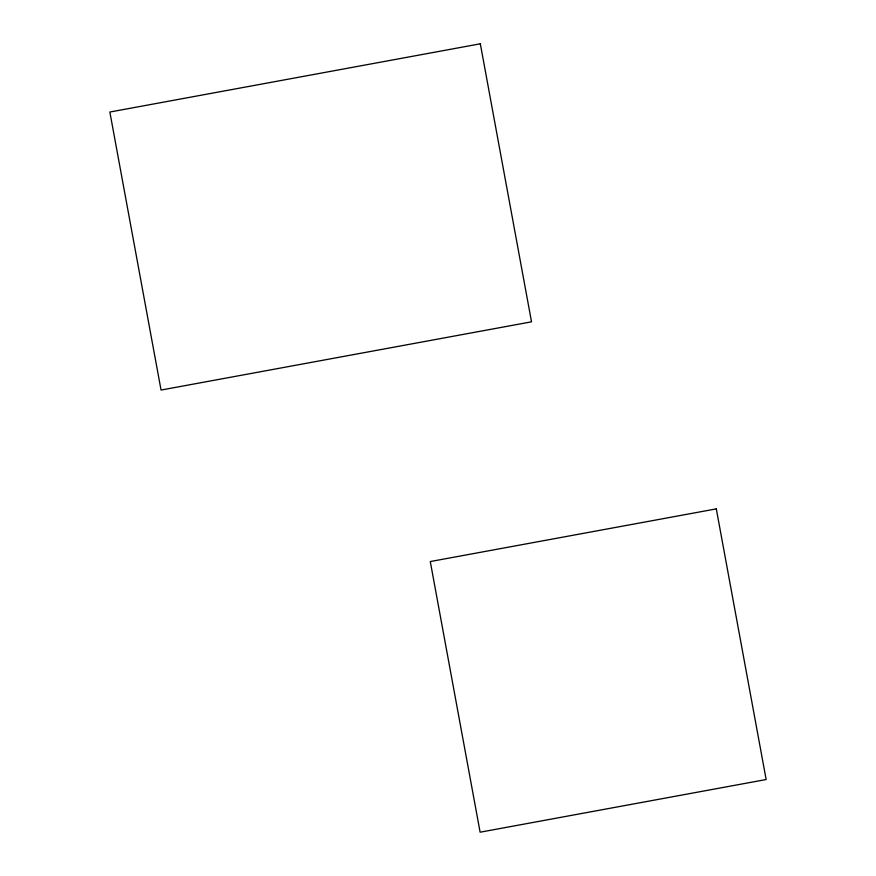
<?xml version="1.0" encoding="UTF-8"?>
<svg xmlns="http://www.w3.org/2000/svg" width="876" height="876" viewBox="0 0 876 876"><rect width="100%" height="100%" fill="white"/><g stroke="black" fill="none" stroke-linecap="round" stroke-linejoin="round"><path stroke-width="1.31" d="M480.322 43.8L109.85 112.029L161.053 390.05L531.524 321.831L480.322 43.8M716.305 508.879L430.28 561.549L480.114 832.2L766.15 779.53L716.305 508.879"/></g></svg>
